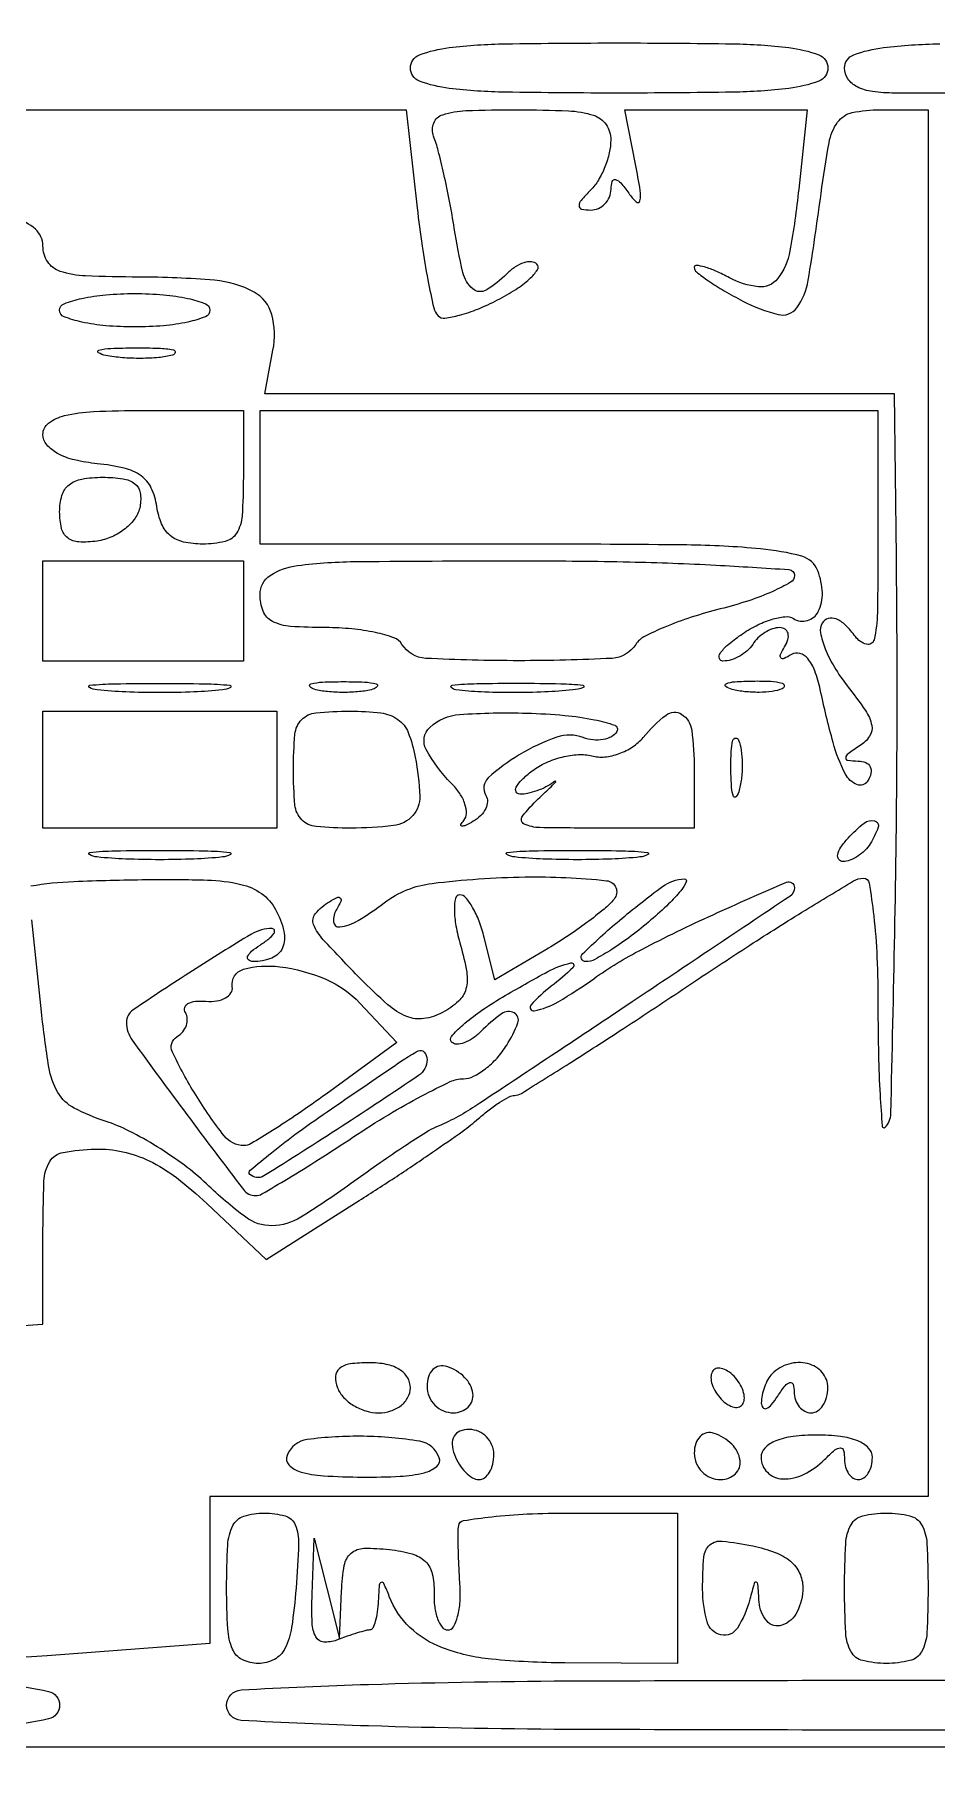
# Model space of a CAD drawing. Extents: x 23 to 255, y 40 to 184.
# Drawn here: x 207.65 to 212.22, y 106.17 to 114.93 of the extents above; entities that cross this region are included whole.
import ezdxf

# ---------------------------------------------------------------- set-up
doc = ezdxf.new("R2010")
doc.units = 0
doc.header["$MEASUREMENT"] = 0

msp = doc.modelspace()

# ---------------------------------------------------------------- linework, layer by layer
for points in [[(207.919475, 175.632891, 0.000007), (191.762556, 175.634099, 0.00002), (173.0434, 175.634494, 0.000013), (151.49745, 175.633531)], [(212.2614, 114.633), (212.0076, 114.633, -0.033607), (211.895752, 114.640526, -0.082504), (211.81725, 114.664725, -0.12651), (211.770897, 114.704998, -0.152103), (211.7538, 114.7599, -0.313079), (211.799945, 114.826372, -0.0595), (211.9512, 114.863112, -0.025996), (212.236, 114.882351, -0.003867)], [(205.397873, 114.5484), (209.532345, 114.5484), (209.588511, 114.051962, 0.008213), (209.613671, 113.858134, 0.011628), (209.642891, 113.686639, 0.007863), (209.672638, 113.545513, 0.141413), (209.694764, 113.505436, 0.231562), (209.729097, 113.493665, 0.033498), (209.803851, 113.50818, 0.032256), (209.896018, 113.539054, 0.022384), (209.995788, 113.585112, 0.023319), (210.08833, 113.638576, 0.041917), (210.157862, 113.691907, 0.057869), (210.197802, 113.737711, 0.361321), (210.195152, 113.766448, 0.186429), (210.167857, 113.778532, 0.089702), (210.129322, 113.773463, 0.069534), (210.085585, 113.752414, 0.049542), (210.04347, 113.71791, -0.060204), (209.938465, 113.635547, -0.325379), (209.870412, 113.641296, -0.159114), (209.820415, 113.724367, -0.016912), (209.776695, 113.948804, 0.007861), (209.752648, 114.085379, 0.00771), (209.724176, 114.222025, 0.007624), (209.695535, 114.341074, 0.028774), (209.672232, 114.414104, -0.187364), (209.672501, 114.481038, -0.225929), (209.717968, 114.52356, -0.068365), (209.8359, 114.543928, -0.008627), (210.095049, 114.5484, -0.010202), (210.354868, 114.543098, -0.06756), (210.482368, 114.52046, -0.166032), (210.545346, 114.4736, -0.151656), (210.5694, 114.39612, -0.056383), (210.561963, 114.330377, -0.038823), (210.539579, 114.258751, -0.039117), (210.506766, 114.192305, -0.062206), (210.46788, 114.14232, 0.018208), (210.419007, 114.089752, 0.180052), (210.40866, 114.06195, 0.354955), (210.421976, 114.045556, 0.051663), (210.46788, 114.0408, 0.102952), (210.506719, 114.048883, 0.097584), (210.539959, 114.071864, 0.095684), (210.562471, 114.106183, 0.094658), (210.570695, 114.14655, -0.071358), (210.576751, 114.185375, -0.395092), (210.593465, 114.194968, -0.162784), (210.619853, 114.178637, -0.021303), (210.660429, 114.1254, 0.055892), (210.698883, 114.081583, 0.573245), (210.717343, 114.087338, 0.097942), (210.71901, 114.138944, 0.007876), (210.694711, 114.27345), (210.640556, 114.5484), (211.102186, 114.5484), (211.563816, 114.5484), (211.521599, 114.14655, -0.018036), (211.47732, 113.834008, -0.122247), (211.414136, 113.692556, -0.260413), (211.317424, 113.651905, -0.095235), (211.170683, 113.697539, 0.017751), (211.10227, 113.731086, 0.033763), (211.044771, 113.752263, 0.045504), (211.003988, 113.760295, 0.444867), (210.9924, 113.749849, 0.230444), (211.003455, 113.727136, 0.014764), (211.064531, 113.682107, 0.019198), (211.143865, 113.631547, 0.012938), (211.237952, 113.579765, 0.057502), (211.417752, 113.511601, 0.306224), (211.511549, 113.545501, 0.117482), (211.569698, 113.684675, 0.007498), (211.634749, 114.12437, -0.011962), (211.675142, 114.381519, -0.109098), (211.718716, 114.485431, -0.189963), (211.792409, 114.533811, -0.051417), (211.933899, 114.5484), (212.1768, 114.5484), (212.1768, 111.0375), (212.1768, 107.5266), (210.3579, 107.5266), (208.539, 107.5266), (208.539, 107.153795), (208.539, 106.780991), (207.71415, 106.718795, -0.013065), (207.292381, 106.698056, -0.004344)], [(206.86815, 108.343497), (207.693, 108.398119), (207.693, 108.837785, -0.009178), (207.698233, 109.122836, -0.125249), (207.727265, 109.221598, -0.219121), (207.795267, 109.268547, -0.036119), (207.958104, 109.284989, -0.060809), (208.097958, 109.271938, -0.059908), (208.231319, 109.225635, -0.049861), (208.369157, 109.140461, -0.025798), (208.52359, 109.009133), (208.823971, 108.725741), (209.294836, 109.024133, 0.004464), (209.4849, 109.146972, 0.004922), (209.666617, 109.269312, 0.004594), (209.819783, 109.376721, 0.024915), (209.899261, 109.439763, -0.016735), (209.95399, 109.484651, -0.020655), (210.007983, 109.522562, -0.019519), (210.055085, 109.550275, -0.123825), (210.081822, 109.557, 0.140472), (210.116571, 109.566959, 0.001166), (210.358031, 109.718533, 0.004035), (210.6345, 109.89612, 0.002573), (210.953299, 110.1069, -0.00386), (211.273834, 110.317644, -0.005872), (211.555797, 110.495267, -0.002423), (211.798821, 110.642786, -0.136008), (211.849388, 110.6568, -0.368049), (211.878612, 110.631918, -0.011784), (211.901377, 110.466274, -0.017603), (211.917702, 110.256876, -0.010651), (211.923, 110.0082, 0.005216), (211.925569, 109.761922, 0.00947), (211.933583, 109.560709, 0.005079), (211.944608, 109.40094, 0.639959), (211.959026, 109.395626, 0.193045), (211.988505, 109.46458, 0.000682), (212.00787, 110.376261, 0.003851), (212.019468, 111.328877, 0.003805), (212.016466, 112.28535), (212.0076, 113.1102), (210.411932, 113.1102), (208.816263, 113.1102), (208.858414, 113.330699, 0.112294), (208.852136, 113.511206, 0.206086), (208.762951, 113.624965, 0.10475), (208.56265, 113.684885, 0.019822), (208.17945, 113.701105, -0.009648), (207.909125, 113.707041, -0.068182), (207.780091, 113.730176, -0.170929), (207.717028, 113.778331, -0.146041), (207.693, 113.85884, 0.21412), (207.654875, 113.943787, 0.119705), (207.55295, 113.997993, 0.041201)], [(207.631263, 110.618113, -0.031011), (207.849234, 110.640495, -0.007143), (208.218773, 110.650121, -0.00991), (208.525962, 110.647644, -0.050055), (208.695859, 110.625794, -0.096694), (208.800407, 110.579015, -0.117001), (208.871447, 110.498723, -0.063036), (208.913687, 110.388344, -0.163279), (208.90662, 110.304517, -0.199455), (208.85291, 110.252515, -0.097717), (208.75755, 110.235095, -0.160847), (208.734627, 110.243027, -0.342256), (208.730099, 110.260101, -0.118892), (208.749734, 110.286639, -0.030864), (208.7928, 110.3184, 0.022344), (208.837344, 110.350094, 0.067521), (208.863291, 110.376699, 0.238354), (208.866092, 110.393011, 0.32391), (208.854569, 110.401705, 0.141223), (208.748883, 110.37351, 0.007532), (208.450549, 110.18798, 0.005382), (208.149507, 109.989805, 0.249451), (208.116, 109.926823, 0.158031), (208.145142, 109.836923, 0.003416), (208.422118, 109.460034, 0.002612), (208.708651, 109.079834, 0.234077), (208.770099, 109.0494, 0.132598), (208.802169, 109.058057, 0.003258), (208.934677, 109.136379, 0.006837), (209.089294, 109.232033, 0.004574), (209.26368, 109.3455, -0.010806), (209.4428, 109.458894, -0.013996), (209.612034, 109.554621, -0.011702), (209.756116, 109.626614, -0.110441), (209.823137, 109.6416, 0.116169), (209.874148, 109.653614, 0.048825), (209.934239, 109.691303, 0.044785), (209.99335, 109.746068, 0.043975), (210.042167, 109.8108, 0.047563), (210.098879, 109.924353, 0.380504), (210.079968, 109.97474, 0.285855), (210.01652, 109.970147, 0.039086), (209.91093, 109.87989, -0.04531), (209.869131, 109.84505, -0.065206), (209.826326, 109.823088, -0.085188), (209.78911, 109.816552, -0.199925), (209.763498, 109.827102, -0.393789), (209.762489, 109.855805, -0.03315), (209.819537, 109.913307, -0.030235), (209.907321, 109.981807, -0.017284), (210.020723, 110.054112, -0.008924), (210.250984, 110.184486, -0.069341), (210.36634, 110.22776, -0.754679), (210.378784, 110.204886, -0.032137), (210.26832, 110.109591, 0.047885), (210.165053, 110.01468, 0.713806), (210.181014, 109.986013, 0.088926), (210.302859, 110.031109, 0.021733), (210.483172, 110.148041, -0.035121), (210.726167, 110.296542, -0.012946), (211.087661, 110.472261, -0.005387), (211.459884, 110.63661, -0.538477), (211.5, 110.610161, -0.250048), (211.475769, 110.564738, -0.00036), (210.651592, 110.012931, -0.001453), (209.881399, 109.501302, -0.04682), (209.682865, 109.395438, 0.042649), (209.633629, 109.369708, 0.004711), (209.526924, 109.300374, 0.005719), (209.401402, 109.215037, 0.004599), (209.268322, 109.120488, -0.017993), (208.998816, 108.939676, -0.135757), (208.853016, 108.896947, -0.165907), (208.720331, 108.939977, -0.030401), (208.520827, 109.109111, 0.031258), (208.40942, 109.203231, 0.021119), (208.2718, 109.296729, 0.021318), (208.130515, 109.376111, 0.039179), (208.008598, 109.426361, -0.04382), (207.850805, 109.493115, -0.139626), (207.76907, 109.571623, -0.092503), (207.722951, 109.700522, -0.013198), (207.68564, 109.98), (207.635979, 110.4453)], [(205.075888, 102.41988), (201.0942, 106.360387), (201.0942, 107.451093, -0.005951), (201.099598, 107.904591, -0.013402), (201.11699, 108.247973, -0.008415), (201.141618, 108.508534, -0.382044), (201.1788, 108.5418, -0.148195), (201.211063, 108.532023, -0.098894), (201.238549, 108.504523, -0.082425), (201.257081, 108.463414, -0.064853), (201.2634, 108.4149, 0.068187), (201.270046, 108.366395, 0.084689), (201.289469, 108.325277, 0.099773), (201.318303, 108.297782, 0.141621), (201.352145, 108.288, -0.185471), (201.410379, 108.265629, -0.002265), (201.713648, 107.989785, -0.006365), (202.061841, 107.661921, -0.004077), (202.45817, 107.2728), (203.475449, 106.2576), (216.243824, 106.2576), (229.0122, 106.2576)]]:
    msp.add_lwpolyline(points, format="xyb")
for points in [[(211.6692, 114.7599, -0.313079), (211.623055, 114.693428, -0.0595), (211.4718, 114.656688, -0.025996), (211.187, 114.637449, -0.003867), (210.6117, 114.633, -0.003867), (210.0364, 114.637449, -0.025996), (209.7516, 114.656688, -0.0595), (209.600345, 114.693428, -0.313079), (209.5542, 114.7599, -0.313079), (209.600345, 114.826372, -0.0595), (209.7516, 114.863112, -0.025996), (210.0364, 114.882351, -0.003867), (210.6117, 114.8868, -0.003867), (211.187, 114.882351, -0.025996), (211.4718, 114.863112, -0.0595), (211.623055, 114.826372, -0.313079)], [(208.539, 113.5332, -0.31052), (208.516409, 113.500332, -0.036969), (208.427169, 113.473451, -0.033738), (208.304214, 113.454715, -0.020945), (208.1583, 113.4486, -0.020945), (208.012386, 113.454715, -0.033738), (207.889431, 113.473451, -0.036969), (207.800191, 113.500332, -0.31052), (207.7776, 113.5332, -0.31052), (207.800191, 113.566068, -0.036969), (207.889431, 113.592949, -0.033738), (208.012386, 113.611685, -0.020945), (208.1583, 113.6178, -0.020945), (208.304214, 113.611685, -0.033738), (208.427169, 113.592949, -0.036969), (208.516409, 113.566068, -0.31052)], [(208.349636, 113.305873, -0.041951), (208.279635, 113.293699, -0.020826), (208.189568, 113.28949, -0.020511), (208.095251, 113.292884, -0.028254), (208.011236, 113.304166, -0.082665), (207.973835, 113.318028, -0.67161), (207.97551, 113.330652, -0.053901), (208.037415, 113.339903, -0.008901), (208.1583, 113.342665, -0.009782), (208.279991, 113.340898, -0.038992), (208.354095, 113.332562, -0.417468), (208.362712, 113.319688, -0.285845)], [(208.7082, 112.6872, -0.01626), (208.701866, 112.492482, -0.120824), (208.674199, 112.404758, -0.200309), (208.615599, 112.362085, -0.058574), (208.502584, 112.3488, -0.054795), (208.405326, 112.359491, -0.117225), (208.337789, 112.39231, -0.122993), (208.294233, 112.450772, -0.063704), (208.269934, 112.53915, 0.075029), (208.242006, 112.632448, 0.127529), (208.190197, 112.69467, 0.098739), (208.10431, 112.733639, 0.033257), (207.96795, 112.75601, -0.034035), (207.85341, 112.774984, -0.065527), (207.766609, 112.807961, -0.093219), (207.712161, 112.851977, -0.178112), (207.693, 112.90406, -0.237226), (207.722027, 112.961798, -0.101369), (207.802481, 112.999386, -0.047771), (207.94975, 113.020071, -0.011019), (208.2006, 113.0256), (208.7082, 113.0256)], [(211.923, 112.37493, -0.004044), (211.919982, 112.001853, -0.05261), (211.903212, 111.864279, -0.426457), (211.865052, 111.8415, -0.169439), (211.809014, 111.880147, 0.039983), (211.758508, 111.938752, 0.098558), (211.711317, 111.96988, 0.16954), (211.67159, 111.971897, 0.185088), (211.640966, 111.94856, 0.189546), (211.632108, 111.899579, 0.046077), (211.655875, 111.81929, 0.040789), (211.702409, 111.725705, 0.030898), (211.767636, 111.631325, -0.01682), (211.859793, 111.505692, -0.099728), (211.891394, 111.431039, -0.200089), (211.880637, 111.376086, -0.104902), (211.829933, 111.326577, 0.01351), (211.771336, 111.287219, 0.216239), (211.759625, 111.267065, 0.407068), (211.770144, 111.25386, 0.028318), (211.822243, 111.250295, -0.095059), (211.861257, 111.242336, -0.185917), (211.883948, 111.220837, -0.171622), (211.88738, 111.188216, -0.079778), (211.870807, 111.148392, -0.367573), (211.816416, 111.130805, -0.177006), (211.758426, 111.183983, -0.052857), (211.695962, 111.343767, -0.013767), (211.630455, 111.61201, 0.034031), (211.603218, 111.706722, 0.085435), (211.567725, 111.768927, 0.153636), (211.527143, 111.795338, 0.209389), (211.484448, 111.789289, -0.031824), (211.447419, 111.76954, -0.327549), (211.431436, 111.772893, -0.300555), (211.428929, 111.789818, -0.02918), (211.449621, 111.828129, 0.064296), (211.466557, 111.865533, 0.135818), (211.467402, 111.897109, 0.191478), (211.452563, 111.917826, 0.143682), (211.425386, 111.9258, 0.085235), (211.389158, 111.919579, 0.053414), (211.350278, 111.900949, 0.051777), (211.314773, 111.873562, 0.064269), (211.2885, 111.8412, -0.073549), (211.261215, 111.808832, -0.053066), (211.222659, 111.781451, -0.053173), (211.17931, 111.762855, -0.074889), (211.137783, 111.7566, -0.326016), (211.119832, 111.769697, -0.230975), (211.123542, 111.795317, -0.067779), (211.161635, 111.837615, -0.022829), (211.227524, 111.888401, -0.034425), (211.305332, 111.935273, -0.042773), (211.383512, 111.967215, -0.048329), (211.451231, 111.981351, -0.16723), (211.494303, 111.971621, 0.20948), (211.565214, 111.961586, 0.209628), (211.62063, 112.006921, 0.129296), (211.641382, 112.102091, 0.08116), (211.618123, 112.214266, 0.240068), (211.536942, 112.287381, 0.0422), (211.328412, 112.324811, 0.020466), (210.954785, 112.34438, 0.002851), (210.179649, 112.3488), (208.7928, 112.3488), (208.7928, 112.6872), (208.7928, 113.0256), (210.3579, 113.0256), (211.923, 113.0256)], [(208.184789, 112.53915, -0.107272), (208.159861, 112.480528, -0.069535), (208.109199, 112.426648, -0.065066), (208.041632, 112.385467, -0.069036), (207.967086, 112.364066, -0.046977), (207.874753, 112.359646, -0.155535), (207.818374, 112.380524, -0.169909), (207.787416, 112.428723, -0.058652), (207.7776, 112.512116, -0.070751), (207.789487, 112.595698, -0.153935), (207.825048, 112.64904, -0.127862), (207.890062, 112.678306, -0.042182), (207.995303, 112.6872, -0.035475), (208.09879, 112.679848, -0.131095), (208.158537, 112.654408, -0.187968), (208.185624, 112.608801, -0.088399)], [(211.5, 112.189643, -0.268435), (211.480246, 112.155499, -0.024684), (211.389644, 112.1092, -0.02661), (211.268276, 112.062144, -0.017498), (211.124321, 112.02049, 0.016512), (210.976641, 111.978072, 0.020975), (210.843631, 111.928816, 0.019511), (210.737778, 111.879547, 0.136483), (210.696329, 111.841246, -0.246754), (210.576014, 111.770205, -0.012375), (210.104113, 111.758505, -0.012374), (209.632211, 111.770167, -0.246776), (209.5119, 111.8412, 0.17067), (209.471257, 111.874008, 0.031293), (209.377035, 111.900949, 0.030444), (209.257695, 111.919603, 0.023552), (209.126207, 111.9258, -0.017886), (208.947518, 111.932194, -0.09985), (208.855626, 111.957683, -0.183507), (208.809176, 112.008738, -0.094082), (208.7928, 112.095, -0.254715), (208.844561, 112.190013, -0.112672), (208.98315, 112.240406, -0.029052), (209.28884, 112.260693, -0.002045), (210.1464, 112.2642, -0.005163), (210.665424, 112.25884, -0.008593), (211.10238, 112.242299, -0.00294), (211.471821, 112.21977, -0.394785)], [(208.60245, 111.610372, -0.016375), (208.45801, 111.60003, -0.009683), (208.2852, 111.596683, -0.009683), (208.11239, 111.60003, -0.016375), (207.96795, 111.610372, -0.095407), (207.928091, 111.62246, -0.741699), (207.930277, 111.633809, -0.021699), (208.057761, 111.641574, -0.00436), (208.2852, 111.643557, -0.00436), (208.512639, 111.641574, -0.021699), (208.640123, 111.633809, -0.741699), (208.642309, 111.62246, -0.095407)], [(209.36385, 111.613683, -0.039571), (209.296401, 111.601652, -0.024357), (209.2158, 111.597724, -0.024357), (209.135199, 111.601652, -0.039571), (209.06775, 111.613683, -0.161593), (209.045827, 111.627922, -0.542911), (209.050169, 111.641008, -0.052887), (209.109882, 111.650028, -0.011065), (209.2158, 111.652373, -0.011065), (209.321718, 111.650028, -0.052887), (209.381431, 111.641008, -0.542911), (209.385773, 111.627922, -0.161593)], [(210.377163, 111.610259, -0.015806), (210.235081, 111.599961, -0.010474), (210.07156, 111.596724, -0.010546), (209.912425, 111.600265, -0.02012), (209.784963, 111.610941, -0.180442), (209.761607, 111.623126, -0.613017), (209.766071, 111.63474, -0.021409), (209.891374, 111.642411, -0.004873), (210.1041, 111.644239, -0.004587), (210.31611, 111.64205, -0.026082), (210.428595, 111.633976, -0.78507), (210.429919, 111.622597, -0.062969)], [(211.43816, 111.616508, -0.06278), (211.387574, 111.603101, -0.030339), (211.320649, 111.598206, -0.029507), (211.249299, 111.601537, -0.037336), (211.18436, 111.613373, -0.087174), (211.151732, 111.628291, -0.597527), (211.153216, 111.641837, -0.080377), (211.19813, 111.652072, -0.012823), (211.2885, 111.655507, -0.014395), (211.379878, 111.654005, -0.052471), (211.437155, 111.645344, -0.333666), (211.448056, 111.631635, -0.31318)], [(209.578857, 111.270632, -0.036028), (209.602075, 111.072849, -0.197583), (209.566422, 110.973734, -0.181192), (209.468972, 110.92339, -0.029598), (209.253107, 110.9106, -0.022802), (209.077014, 110.918635, -0.177507), (209.003943, 110.953263, -0.174173), (208.969821, 111.027272, -0.021784), (208.962, 111.2067, -0.021707), (208.969768, 111.385551, -0.172081), (209.003596, 111.459771, -0.178682), (209.075944, 111.494604, -0.023772), (209.248238, 111.5028, -0.02844), (209.405191, 111.493865, -0.12527), (209.491156, 111.461216, -0.148172), (209.543242, 111.394707, -0.045354)], [(210.600361, 111.399853, -0.130143), (210.572741, 111.373686, -0.080652), (210.530342, 111.358755, -0.071343), (210.480038, 111.356983, -0.064882), (210.42951, 111.369178, 0.177882), (210.296899, 111.371078, 0.04969), (210.105817, 111.281807, 0.052317), (209.949111, 111.164914, 0.359072), (209.937006, 111.076392, -0.151377), (209.945094, 111.045123, -0.102236), (209.935873, 111.00918, -0.084142), (209.910582, 110.973963, -0.064468), (209.87283, 110.945182, -0.016779), (209.834137, 110.924591, -0.136802), (209.814624, 110.920968, -0.542517), (209.810445, 110.928836, -0.056966), (209.825121, 110.949408, 0.182364), (209.838585, 110.983842, 0.084238), (209.830994, 111.032068, 0.066588), (209.804301, 111.086329, 0.048848), (209.761671, 111.138214, -0.072436), (209.634699, 111.308475, -0.342163), (209.653212, 111.420911, -0.171428), (209.803822, 111.486137, -0.024789), (210.143618, 111.492788, -0.014408), (210.336013, 111.48146, -0.028285), (210.48773, 111.459433, -0.034824), (210.58929, 111.431287, -0.478253)], [(210.9924, 111.2067), (210.9924, 110.9106), (210.517728, 110.9106, -0.003927), (210.21035, 110.913014, -0.106169), (210.131481, 110.931253, -0.479725), (210.12196, 110.970601, -0.041153), (210.202267, 111.05865, 0.003699), (210.259023, 111.112214, 0.017045), (210.290577, 111.144572, 0.71655), (210.288947, 111.147521, 0.120618), (210.27932, 111.14325, -0.046042), (210.241356, 111.119152, -0.033048), (210.195201, 111.099229, -0.033587), (210.148308, 111.086035, -0.059421), (210.10833, 111.082491, -0.279839), (210.089735, 111.094567, -0.239595), (210.090238, 111.118249, -0.08036), (210.118951, 111.155866, -0.027415), (210.171482, 111.200442, -0.056061), (210.240718, 111.241648, -0.044585), (210.32289, 111.27032, -0.046039), (210.404958, 111.283111, -0.079761), (210.473492, 111.27647, 0.088995), (210.539059, 111.271328, 0.061536), (210.61182, 111.287766, 0.05999), (210.680403, 111.322168, 0.073456), (210.733719, 111.370018, -0.052445), (210.849381, 111.48291, -0.318024), (210.928401, 111.487076, -0.223602), (210.979607, 111.406778, -0.031938)], [(211.220227, 111.10256, -0.087174), (211.205309, 111.069932, -0.597527), (211.191763, 111.071416, -0.080377), (211.181528, 111.11633, -0.012823), (211.178093, 111.2067, -0.014395), (211.179595, 111.298078, -0.052471), (211.188256, 111.355355, -0.333666), (211.201965, 111.366256, -0.31318), (211.217092, 111.35636, -0.06278), (211.230499, 111.305774, -0.030339), (211.235394, 111.238849, -0.029507), (211.232063, 111.167499, -0.037336)], [(211.884179, 110.831629, -0.059523), (211.856696, 110.797115, -0.050715), (211.820431, 110.767905, -0.053114), (211.781313, 110.748005, -0.09137), (211.745472, 110.7414, -0.236389), (211.724133, 110.752086, -0.218285), (211.718937, 110.77617, -0.09576), (211.735413, 110.814254, -0.036357), (211.771615, 110.859767, -0.036267), (211.852856, 110.936012, -0.235763), (211.905995, 110.94779, -0.44121), (211.923816, 110.914761, -0.054386)], [(208.60245, 110.764372, -0.016375), (208.45801, 110.75403, -0.009683), (208.2852, 110.750683, -0.009683), (208.11239, 110.75403, -0.016375), (207.96795, 110.764372, -0.095407), (207.928091, 110.77646, -0.741699), (207.930277, 110.787809, -0.021699), (208.057761, 110.795574, -0.00436), (208.2852, 110.797557, -0.00436), (208.512639, 110.795574, -0.021699), (208.640123, 110.787809, -0.741699), (208.642309, 110.77646, -0.095407)], [(210.71745, 110.764372, -0.016375), (210.57301, 110.75403, -0.009683), (210.4002, 110.750683, -0.009683), (210.22739, 110.75403, -0.016375), (210.08295, 110.764372, -0.095407), (210.043091, 110.77646, -0.741699), (210.045277, 110.787809, -0.021699), (210.172761, 110.795574, -0.00436), (210.4002, 110.797557, -0.00436), (210.627639, 110.795574, -0.021699), (210.755123, 110.787809, -0.741699), (210.757309, 110.77646, -0.095407)], [(210.586263, 110.55105, -0.045664), (210.535325, 110.50036, -0.013253), (210.448047, 110.431894, -0.013205), (210.345159, 110.359634, -0.013749), (210.239954, 110.293914), (209.982098, 110.142528), (209.928178, 110.357364, 0.028602), (209.902448, 110.439638, 0.040334), (209.869674, 110.509092, 0.04609), (209.835097, 110.558182, 0.219695), (209.804734, 110.5722, 0.351029), (209.78298, 110.554781, 0.058434), (209.777029, 110.497599, 0.042611), (209.785105, 110.41563, 0.023984), (209.808046, 110.31824, -0.026801), (209.839502, 110.181248, -0.108217), (209.835798, 110.096081, -0.144175), (209.797914, 110.033655, -0.061974), (209.717578, 109.976884, -0.087651), (209.622426, 109.945717, -0.134132), (209.536803, 109.956474, -0.082572), (209.440311, 110.016491, -0.018893), (209.300438, 110.149161, -0.005768), (209.113258, 110.345116, -0.092523), (209.064304, 110.422092, -0.280553), (209.073568, 110.477684, -0.076413), (209.144271, 110.537979, -0.029004), (209.183073, 110.558954, -0.315645), (209.199643, 110.556043, -0.315645), (209.202554, 110.539473, -0.029004), (209.181579, 110.500671, 0.152252), (209.165028, 110.43623, 0.438149), (209.196519, 110.410022, 0.103096), (209.289388, 110.442589, 0.026208), (209.42232, 110.532591, -0.132234), (209.665152, 110.630884, -0.026461), (210.135495, 110.663279, -0.03072), (210.548568, 110.644445, -0.599561)], [(210.772909, 110.445403, -0.015742), (210.672594, 110.364483, -0.019707), (210.574455, 110.296198, -0.018262), (210.489269, 110.246059, -0.125452), (210.4425, 110.234324, -0.671343), (210.426558, 110.273712, -0.018635), (210.613113, 110.442571, -0.015492), (210.831973, 110.615039, -0.150298), (210.942109, 110.653758, -0.563993), (210.952192, 110.638482, -0.059686), (210.924007, 110.593809, -0.030824), (210.862027, 110.52643, -0.013802)], [(209.298124, 110.024723), (209.486557, 109.824145), (209.126985, 109.563672, -0.006883), (208.985155, 109.463879, -0.009875), (208.856589, 109.379714, -0.006143), (208.747214, 109.313017, -0.134632), (208.711416, 109.3032, -0.230708), (208.611039, 109.35212, -0.027981), (208.466829, 109.559386, -0.027069), (208.348935, 109.776316, -0.382382), (208.371975, 109.854444, 0.079781), (208.401284, 109.879779, 0.091201), (208.419573, 109.911955, 0.100759), (208.424147, 109.945849, 0.122322), (208.41439, 109.976294, -0.213539), (208.411036, 110.001401, -0.197129), (208.427407, 110.021761, -0.102708), (208.465288, 110.033463, -0.043424), (208.51876, 110.033898, 0.055548), (208.57405, 110.035686, 0.08977), (208.618577, 110.050558, 0.125277), (208.645488, 110.075663, 0.185695), (208.651939, 110.1069, -0.383856), (208.708652, 110.195483, -0.09902), (208.893254, 110.208593, -0.069649), (209.125755, 110.145355, -0.103358)], [(209.6388, 109.738846, -0.248513), (209.595829, 109.65773, -0.005322), (209.208094, 109.40045, -0.004663), (208.812176, 109.14898, -0.348665), (208.741497, 109.157103, -0.439019), (208.74236, 109.177674, -0.006001), (208.850516, 109.266839, -0.012235), (208.986705, 109.371013, -0.007206), (209.154196, 109.489101, -0.000649), (209.517184, 109.736577, -0.030318), (209.594045, 109.782282, -0.342587), (209.624444, 109.776617, -0.183632)], [(209.185206, 108.0765, 0.098143), (209.215767, 108.027979, 0.066864), (209.266642, 107.986877, 0.064008), (209.329189, 107.959082, 0.07271), (209.394051, 107.9496, 0.077727), (209.455231, 107.959168, 0.090193), (209.507156, 107.986877, 0.100779), (209.541869, 108.028104, 0.125389), (209.5542, 108.0765, 0.139894), (209.539286, 108.128762, 0.117745), (209.498243, 108.169399, 0.088469), (209.432157, 108.194995, 0.048301), (209.345355, 108.2034, 0.033085), (209.248987, 108.197016, 0.135263), (209.195507, 108.17433, 0.219604), (209.175492, 108.134769, 0.100949)], [(209.6388, 108.08355, 0.099038), (209.649026, 108.03243, 0.097945), (209.678148, 107.988948, 0.097945), (209.72163, 107.959826, 0.099038), (209.77275, 107.9496, 0.190724), (209.846905, 107.978954, 0.244413), (209.870856, 108.047198, 0.165501), (209.829209, 108.1292, 0.113253), (209.739263, 108.184013, 0.134046), (209.701043, 108.186126, 0.144529), (209.668311, 108.168315, 0.119977), (209.646349, 108.132219, 0.077096)], [(211.3872, 108.147, 0.067486), (211.365685, 108.118735, 0.039908), (211.347748, 108.080245, 0.039195), (211.335744, 108.038177, 0.053488), (211.332095, 107.99895, 0.160847), (211.340027, 107.976027, 0.342256), (211.357101, 107.971499, 0.118892), (211.383639, 107.991134, 0.030864), (211.4154, 108.0342, -0.021149), (211.452644, 108.086809, -0.167501), (211.477231, 108.102938, -0.405416), (211.493065, 108.093836, -0.066727), (211.498705, 108.05535, 0.07833), (211.50558, 108.014953, 0.089546), (211.524471, 107.980664, 0.099425), (211.552233, 107.957731, 0.123684), (211.5846, 107.9496, 0.148195), (211.616863, 107.959377, 0.098894), (211.644349, 107.986877, 0.082425), (211.662881, 108.027986, 0.064853), (211.6692, 108.0765, 0.180027), (211.64063, 108.153278, 0.154548), (211.566839, 108.198687, 0.133222), (211.471182, 108.196783, 0.125809)], [(211.077, 108.128786, 0.085235), (211.083221, 108.092558, 0.053414), (211.101851, 108.053678, 0.051777), (211.129238, 108.018173, 0.064269), (211.1616, 107.9919, 0.076764), (211.19395, 107.97821, 0.154201), (211.221349, 107.979824, 0.186277), (211.239496, 107.99617, 0.117858), (211.2462, 108.024214, 0.085235), (211.239979, 108.060442, 0.053414), (211.221349, 108.099322, 0.051777), (211.193962, 108.134827, 0.064269), (211.1616, 108.1611, 0.076764), (211.12925, 108.17479, 0.154201), (211.101851, 108.173176, 0.186277), (211.083704, 108.15683, 0.117858)], [(209.777406, 107.7381, 0.048303), (209.801635, 107.689557, 0.053891), (209.83399, 107.648477, 0.061199), (209.869173, 107.62039, 0.13875), (209.901651, 107.6112, 0.164455), (209.93047, 107.620942, 0.095748), (209.955008, 107.648477, 0.076852), (209.971589, 107.689564, 0.057609), (209.9772, 107.7381, 0.096899), (209.967725, 107.786534, 0.097416), (209.940703, 107.827723, 0.098432), (209.900368, 107.855302, 0.10122), (209.852955, 107.865, 0.094119), (209.805643, 107.856015, 0.166113), (209.775676, 107.830537, 0.151899), (209.76598, 107.790126, 0.075244)], [(210.9924, 107.74515, 0.099038), (211.002626, 107.69403, 0.097945), (211.031748, 107.650548, 0.097945), (211.07523, 107.621426, 0.099038), (211.12635, 107.6112, 0.190724), (211.200505, 107.640554, 0.244413), (211.224456, 107.708798, 0.165501), (211.182809, 107.7908, 0.113253), (211.092863, 107.845613, 0.134046), (211.054643, 107.847726, 0.144529), (211.021911, 107.829915, 0.119977), (210.999949, 107.793819, 0.077096)], [(211.3308, 107.724, 0.20209), (211.36274, 107.648203, 0.18665), (211.440686, 107.614868, 0.124529), (211.54847, 107.638147, 0.081406), (211.65228, 107.71272, -0.018208), (211.704848, 107.761593, -0.180052), (211.73265, 107.77194, -0.354955), (211.749044, 107.758624, -0.051663), (211.7538, 107.71272, 0.067688), (211.759077, 107.673915, 0.084362), (211.774509, 107.641021, 0.099662), (211.797416, 107.619025, 0.142573), (211.8243, 107.6112, 0.157354), (211.851189, 107.619877, 0.09728), (211.874091, 107.644335, 0.079275), (211.889552, 107.680865, 0.060614), (211.8948, 107.724, 0.198754), (211.875246, 107.771248, 0.101724), (211.820775, 107.80719, 0.065605), (211.732397, 107.829708, 0.029624), (211.6128, 107.8368, 0.029624), (211.493203, 107.829708, 0.065605), (211.404825, 107.80719, 0.101724), (211.350354, 107.771248, 0.198754)], [(208.929782, 107.733868, 0.287431), (208.939229, 107.685622, 0.135233), (208.995646, 107.651124, 0.054881), (209.113454, 107.630861, 0.013235), (209.311604, 107.624078, 0.014103), (209.502385, 107.627982, 0.049359), (209.623923, 107.646015, 0.106847), (209.687535, 107.677439, 0.314912), (209.700706, 107.721752, 0.278942), (209.60264, 107.805279, 0.036449), (209.317656, 107.830589, 0.03647), (209.031782, 107.814221, 0.275221)], [(208.975241, 107.0613, -0.016367), (208.952924, 106.863049, -0.080196), (208.919188, 106.755846, -0.15556), (208.865465, 106.700836, -0.122756), (208.784281, 106.6806, -0.115738), (208.702681, 106.699745, -0.17952), (208.653677, 106.75186, -0.085699), (208.6295, 106.855864, -0.014357), (208.6236, 107.0613, -0.013194), (208.629388, 107.280605, -0.103405), (208.655359, 107.378685, -0.203085), (208.711102, 107.426129, -0.076255), (208.81456, 107.442, -0.069597), (208.919533, 107.427317, -0.227159), (208.970674, 107.382039, -0.108796), (208.988098, 107.287699, -0.011319)], [(210.9078, 107.0613), (210.9078, 106.6806), (210.33675, 106.683291, -0.02259), (209.965105, 106.701845, -0.066597), (209.716412, 106.759565, -0.100524), (209.552271, 106.8628, -0.109973), (209.447704, 107.019, 0.010337), (209.420384, 107.085174, 0.399285), (209.4069, 107.090856, 0.2911), (209.396505, 107.07699, 0.007913), (209.391679, 106.99785, -0.022479), (209.386557, 106.941114, -0.035469), (209.376569, 106.89329, -0.039615), (209.36375, 106.858814, -0.291787), (209.349619, 106.8498, 0.065182), (209.328629, 106.847052, 0.008575), (209.285322, 106.834716, 0.009838), (209.234249, 106.818111, 0.008099), (209.180419, 106.798449, -0.109377), (209.115325, 106.788709, -0.25864), (209.075523, 106.814534, -0.113991), (209.056596, 106.885099, -0.017571), (209.056609, 107.031099), (209.066619, 107.3151), (209.1312, 107.0613), (209.195781, 106.8075), (209.205791, 107.045769, -0.031873), (209.219706, 107.176919, -0.172807), (209.254193, 107.238334, -0.176246), (209.319309, 107.263439, -0.033422), (209.44845, 107.257269, -0.03977), (209.562906, 107.234775, -0.123613), (209.630655, 107.196027, -0.146574), (209.665511, 107.134325, -0.064693), (209.674383, 107.04015, 0.038351), (209.677402, 106.967252, 0.05845), (209.692123, 106.905715, 0.078141), (209.715412, 106.86384, 0.230791), (209.744209, 106.8498, 0.269035), (209.772516, 106.86622, 0.065671), (209.793761, 106.918141, 0.049692), (209.805733, 106.993309, 0.03113), (209.805412, 107.08245, -0.005123), (209.800195, 107.176175, -0.005955), (209.797211, 107.265398, -0.005336), (209.796391, 107.340879, -0.035149), (209.799036, 107.37855, -0.328896), (209.823746, 107.403736, -0.011596), (209.9669, 107.423362, -0.017446), (210.146451, 107.437424, -0.010819), (210.3579, 107.442), (210.9078, 107.442)], [(212.1768, 107.0613, -0.012699), (212.171041, 106.834582, -0.114574), (212.1439, 106.73982, -0.210352), (212.084312, 106.694611, -0.058662), (211.9653, 106.6806, -0.058662), (211.846288, 106.694611, -0.210352), (211.7867, 106.73982, -0.114574), (211.759559, 106.834582, -0.012699), (211.7538, 107.0613, -0.012699), (211.759559, 107.288018, -0.114574), (211.7867, 107.38278, -0.210352), (211.846288, 107.427989, -0.058662), (211.9653, 107.442, -0.058662), (212.084312, 107.427989, -0.210352), (212.1439, 107.38278, -0.114574), (212.171041, 107.288018, -0.012699)], [(211.5423, 107.064882, -0.114417), (211.513789, 106.94192, -0.200653), (211.436452, 106.874219, -0.305434), (211.359694, 106.89545, -0.162632), (211.320986, 106.9908, 0.003698), (211.314543, 107.081934, 0.309077), (211.306195, 107.09231, 0.419139), (211.296349, 107.08693, 0.004519), (211.27387, 107.005053, -0.075451), (211.210786, 106.859715, -0.316137), (211.127733, 106.82477, -0.278487), (211.057219, 106.891432, -0.067668), (211.0347, 107.057061, -0.019894), (211.041207, 107.22053, -0.197675), (211.071646, 107.280472, -0.208651), (211.134471, 107.29985, -0.022387), (211.2885, 107.275471, -0.038851), (211.402043, 107.242895, -0.084085), (211.480404, 107.197524, -0.111142), (211.526056, 107.138312, -0.109289)], [(207.7776, 106.4691, -0.350929), (207.721854, 106.399456, -0.034985), (207.4956, 106.365065, -0.017834), (207.082569, 106.346366, -0.002394), (206.2125, 106.3422, -0.002394), (205.342431, 106.346366, -0.017834), (204.9294, 106.365065, -0.034985), (204.703146, 106.399456, -0.350929), (204.6474, 106.4691, -0.350929), (204.703146, 106.538744, -0.034985), (204.9294, 106.573135, -0.017834), (205.342431, 106.591834, -0.002394), (206.2125, 106.596, -0.002394), (207.082569, 106.591834, -0.017834), (207.4956, 106.573135, -0.034985), (207.721854, 106.538744, -0.350929)], [(216.999, 106.4691, -0.397794), (216.926144, 106.392016, -0.006522), (216.2799, 106.363991, -0.006778), (215.205771, 106.34601, -0.000796), (212.8113, 106.3422, -0.000796), (210.416829, 106.34601, -0.006778), (209.3427, 106.363991, -0.006522), (208.696456, 106.392016, -0.397794), (208.6236, 106.4691, -0.397794), (208.696456, 106.546184, -0.006522), (209.3427, 106.574209, -0.006778), (210.416829, 106.59219, -0.000796), (212.8113, 106.596, -0.000796), (215.205771, 106.59219, -0.006778), (216.2799, 106.574209, -0.006522), (216.926144, 106.546184, -0.397794)]]:
    msp.add_lwpolyline(points, format="xyb", close=True)
for points in [[(208.7082, 112.0104), (208.7082, 111.7566), (208.2006, 111.7566), (207.693, 111.7566), (207.693, 112.0104), (207.693, 112.2642), (208.2006, 112.2642), (208.7082, 112.2642)], [(208.8774, 111.2067), (208.8774, 110.9106), (208.2852, 110.9106), (207.693, 110.9106), (207.693, 111.2067), (207.693, 111.5028), (208.2852, 111.5028), (208.8774, 111.5028)]]:
    msp.add_lwpolyline(points, close=True)

doc.saveas('drawing.dxf')
